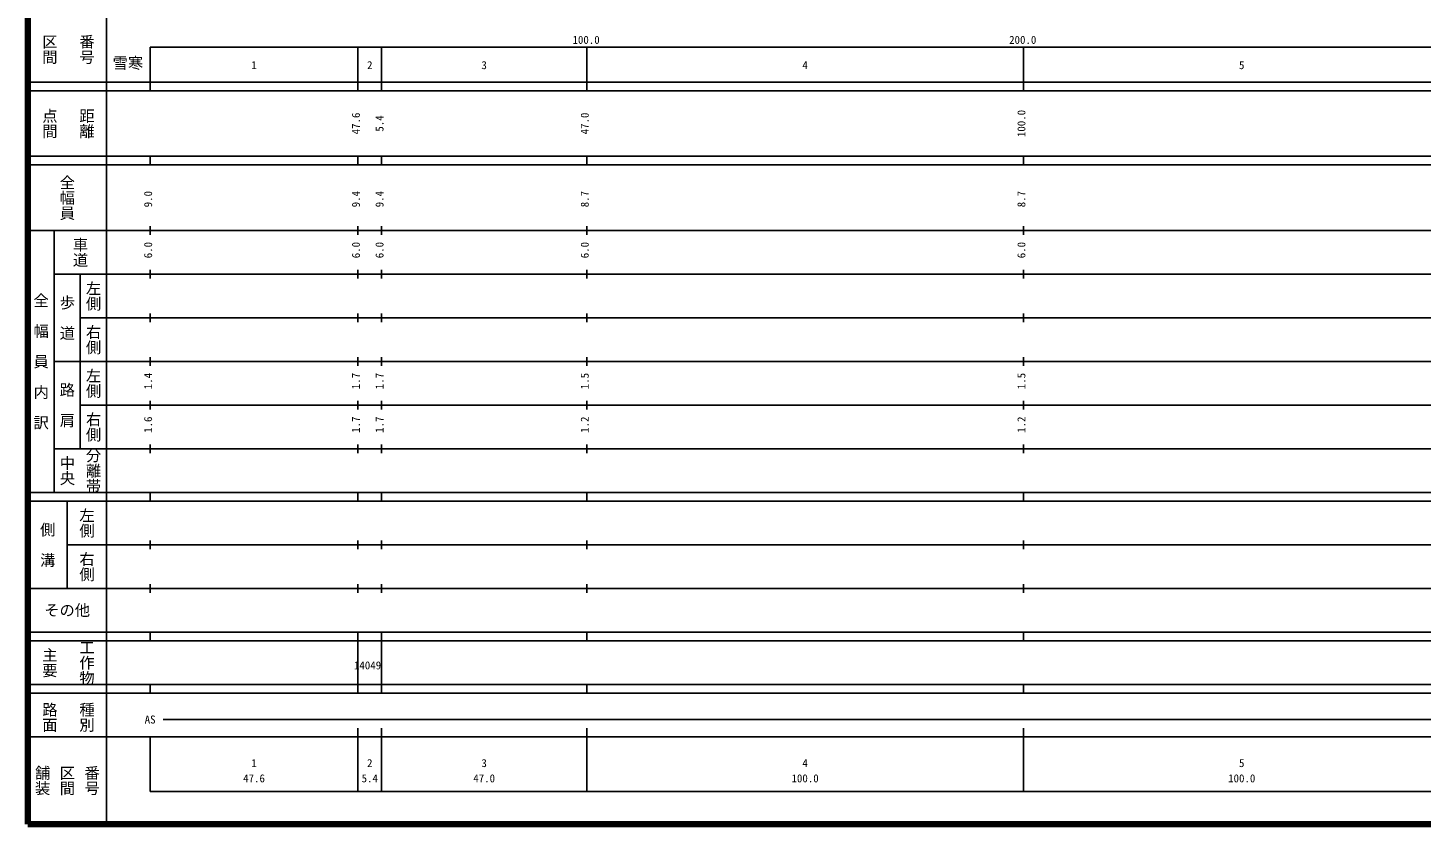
# Model space of a CAD drawing. Units: millimetres on the paper, enlarged 1000 times. Extents: x 40000 to 680000, y 20000 to 380000.
# Drawn here: x 40000 to 359086, y 20000 to 202409 of the extents above; entities that cross this region are included whole.
import ezdxf
from ezdxf.enums import TextEntityAlignment as Align

# ---------------------------------------------------------------- set-up
doc = ezdxf.new("R2010")
doc.units = ezdxf.units.MM
doc.header["$LTSCALE"] = 1000
doc.layers.add('M-TTL', color=7, linetype='Continuous', lineweight=13)
doc.layers.add('M-TTL-BAND', color=7, linetype='Continuous', lineweight=25)
doc.styles.add('@ＭＳ ゴシック', font='')
doc.styles.add('ＭＳ ゴシック', font='')
doc.styles.get('@ＭＳ ゴシック').set_extended_font_data('@MS Gothic')
doc.styles.get('ＭＳ ゴシック').set_extended_font_data('MS Gothic')

msp = doc.modelspace()

# ---------------------------------------------------------------- linework, layer by layer
at = {"layer": 'M-TTL', "color": 2, "lineweight": 140}
for p, q in [((40000, 380000), (40000, 20000)), ((40000, 20000), (680000, 20000))]:
    msp.add_line(p, q, dxfattribs=at)
at = {"layer": 'M-TTL-BAND'}
for p, q in [((58000, 370000), (58000, 20000)), ((68000, 198000), (579000, 198000)), ((68000, 198000), (68000, 188000)), ((115600, 188000), (115600, 198000)), ((121000, 188000), (121000, 198000)), ((168000, 188000), (168000, 198000)), ((268000, 188000), (268000, 198000)), ((40000, 190000), (579000, 190000)), ((40000, 188000), (579000, 188000)), ((40000, 173000), (579000, 173000)), ((68000, 171000), (68000, 173000)), ((115600, 171000), (115600, 173000)), ((121000, 171000), (121000, 173000)), ((168000, 171000), (168000, 173000)), ((268000, 171000), (268000, 173000)), ((40000, 171000), (579000, 171000)), ((68000, 155000), (68000, 157000)), ((115600, 155000), (115600, 157000)), ((121000, 155000), (121000, 157000)), ((168000, 155000), (168000, 157000)), ((268000, 155000), (268000, 157000)), ((40000, 156000), (579000, 156000)), ((46000, 96000), (46000, 156000)), ((68000, 145000), (68000, 147000)), ((115600, 145000), (115600, 147000)), ((121000, 145000), (121000, 147000)), ((168000, 145000), (168000, 147000)), ((268000, 145000), (268000, 147000)), ((46000, 146000), (579000, 146000)), ((52000, 146000), (52000, 106000)), ((52000, 136000), (579000, 136000)), ((68000, 135000), (68000, 137000)), ((115600, 135000), (115600, 137000)), ((121000, 135000), (121000, 137000)), ((168000, 135000), (168000, 137000)), ((268000, 135000), (268000, 137000)), ((46000, 126000), (579000, 126000)), ((68000, 125000), (68000, 127000)), ((115600, 125000), (115600, 127000)), ((121000, 125000), (121000, 127000)), ((168000, 125000), (168000, 127000)), ((268000, 125000), (268000, 127000)), ((52000, 116000), (579000, 116000)), ((68000, 115000), (68000, 117000)), ((115600, 115000), (115600, 117000)), ((121000, 115000), (121000, 117000)), ((168000, 115000), (168000, 117000)), ((268000, 115000), (268000, 117000)), ((46000, 106000), (579000, 106000)), ((68000, 105000), (68000, 107000)), ((115600, 105000), (115600, 107000)), ((121000, 105000), (121000, 107000)), ((168000, 105000), (168000, 107000)), ((268000, 105000), (268000, 107000)), ((40000, 96000), (579000, 96000)), ((68000, 94000), (68000, 96000)), ((115600, 94000), (115600, 96000)), ((121000, 94000), (121000, 96000)), ((168000, 94000), (168000, 96000)), ((268000, 94000), (268000, 96000)), ((40000, 94000), (579000, 94000)), ((49000, 94000), (49000, 74000)), ((49000, 84000), (579000, 84000)), ((68000, 83000), (68000, 85000)), ((115600, 83000), (115600, 85000)), ((121000, 83000), (121000, 85000)), ((168000, 83000), (168000, 85000)), ((268000, 83000), (268000, 85000)), ((40000, 74000), (579000, 74000)), ((68000, 73000), (68000, 75000)), ((115600, 73000), (115600, 75000)), ((121000, 73000), (121000, 75000)), ((168000, 73000), (168000, 75000)), ((268000, 73000), (268000, 75000)), ((40000, 64000), (579000, 64000)), ((68000, 62000), (68000, 64000)), ((115600, 62000), (115600, 64000)), ((121000, 62000), (121000, 64000)), ((168000, 62000), (168000, 64000)), ((268000, 62000), (268000, 64000)), ((40000, 62000), (579000, 62000)), ((115600, 52000), (115600, 62000)), ((121000, 52000), (121000, 62000)), ((40000, 52000), (579000, 52000)), ((68000, 50000), (68000, 52000)), ((115600, 50000), (115600, 52000)), ((121000, 50000), (121000, 52000)), ((168000, 50000), (168000, 52000)), ((268000, 50000), (268000, 52000)), ((40000, 50000), (579000, 50000)), ((71000, 44000), (565000, 44000)), ((115600, 27500), (115600, 42000)), ((121000, 27500), (121000, 42000)), ((168000, 27500), (168000, 42000)), ((268000, 27500), (268000, 42000)), ((40000, 40000), (579000, 40000)), ((68000, 40000), (68000, 27500)), ((68000, 27500), (579000, 27500))]:
    msp.add_line(p, q, dxfattribs=at)

# ---------------------------------------------------------------- texts
at = {"layer": 'M-TTL-BAND', "style": '@ＭＳ ゴシック'}
for s, p in [('区間', (45000, 197500)), ('番号', (53500, 197500)), ('点間', (45000, 180500)), ('距離', (53500, 180500)), ('全幅員', (49000, 163500)), ('車道', (52000, 151000)), ('左側', (55000, 141000)), ('全\u3000幅\u3000員\u3000内\u3000訳', (43000, 126000)), ('歩\u3000道', (49000, 136000)), ('右側', (55000, 131000)), ('左側', (55000, 121000)), ('路\u3000肩', (49000, 116000)), ('右側', (55000, 111000)), ('分離帯', (55000, 101000)), ('中央', (49000, 101000)), ('左側', (53500, 89000)), ('側\u3000溝', (44500, 84000)), ('右側', (53500, 79000)), ('工作物', (53500, 57000)), ('主要', (45000, 57000)), ('路面', (45000, 44500)), ('種別', (53500, 44500)), ('舗装', (43333, 30000)), ('区間', (49000, 30000)), ('番号', (54667, 30000))]:
    msp.add_text(s, height=2566, rotation=270, dxfattribs=at).set_placement(p, align=Align.MIDDLE_CENTER)
at = {"layer": 'M-TTL-BAND', "style": 'ＭＳ ゴシック'}
for s, p in [('100.0', (167844, 198195)), ('200.0', (267844, 198195)), ('1', (91800, 192405)), ('2', (118300, 192405)), ('3', (144500, 192405)), ('4', (218000, 192405)), ('5', (318000, 192405)), ('AS', (68000, 42500)), ('1', (91800, 32523)), ('2', (118300, 32523)), ('3', (144500, 32523)), ('4', (218000, 32523)), ('5', (318000, 32523)), ('47.6', (91800, 29033)), ('5.4', (118300, 29033)), ('47.0', (144500, 29033)), ('100.0', (218000, 29033)), ('100.0', (318000, 29033))]:
    msp.add_text(s, height=1833, dxfattribs=at).set_placement(p, align=Align.BOTTOM_CENTER)
for s, p in [('雪寒', (62920, 194345)), ('その他', (49000, 69000))]:
    msp.add_text(s, height=2566, dxfattribs=at).set_placement(p, align=Align.MIDDLE_CENTER)
for s, p in [('47.6', (116600, 180500)), ('5.4', (122000, 180500)), ('47.0', (169000, 180500)), ('100.0', (269000, 180500)), ('9.0', (69000, 163174)), ('9.4', (116600, 163174)), ('9.4', (122000, 163174)), ('8.7', (169000, 163174)), ('8.7', (269000, 163174)), ('6.0', (69000, 151500)), ('6.0', (116600, 151500)), ('6.0', (122000, 151500)), ('6.0', (169000, 151500)), ('6.0', (269000, 151500)), ('1.4', (69000, 121500)), ('1.7', (116600, 121500)), ('1.7', (122000, 121500)), ('1.5', (169000, 121500)), ('1.5', (269000, 121500)), ('1.6', (69000, 111500)), ('1.7', (116600, 111500)), ('1.7', (122000, 111500)), ('1.2', (169000, 111500)), ('1.2', (269000, 111500))]:
    msp.add_text(s, height=1833, rotation=90, dxfattribs=at).set_placement(p, align=Align.BOTTOM_CENTER)
msp.add_text('14049', height=1833, dxfattribs=at).set_placement((114675, 54907), align=Align.BOTTOM_LEFT)

doc.saveas('drawing.dxf')
